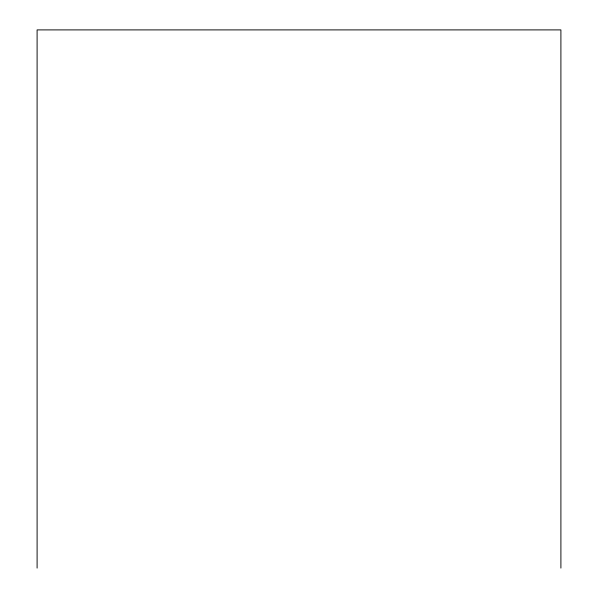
<?xml version="1.0" encoding="UTF-8"?>
<svg xmlns="http://www.w3.org/2000/svg" width="598" height="598" viewBox="0 0 598 598"><rect width="100%" height="100%" fill="white"/><g stroke="black" fill="none" stroke-linecap="round" stroke-linejoin="round"><path stroke-width="0.9" d="M560.902 568.1L560.902 29.9L37.098 29.9L37.098 568.1"/></g></svg>
